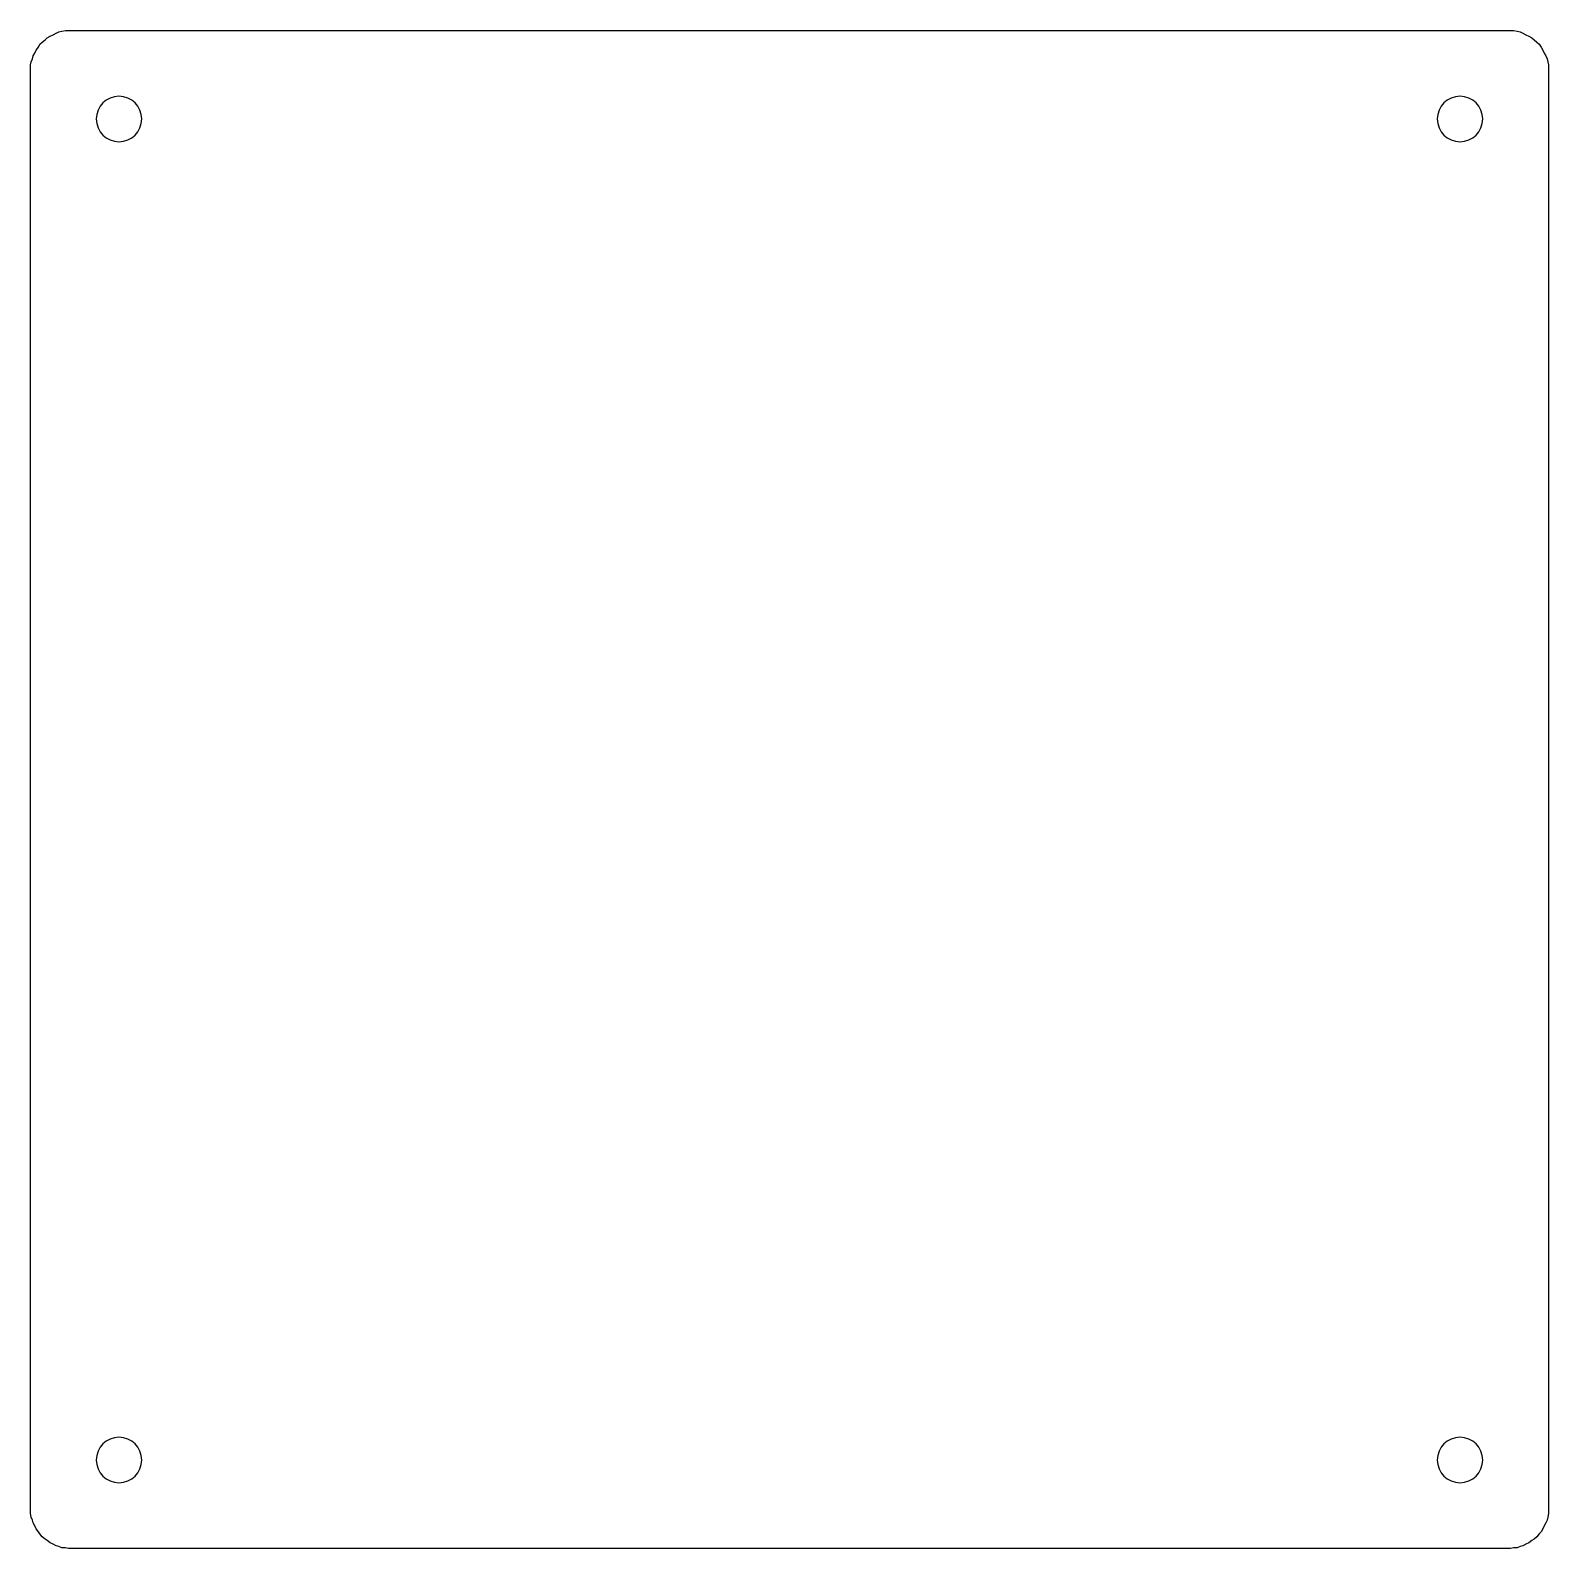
# Model space of a CAD drawing. Header units: inches. Extents: x 4.49 to 7.37, y -7.35 to -4.47.
import ezdxf

# ---------------------------------------------------------------- set-up
doc = ezdxf.new("R2010")
doc.units = ezdxf.units.IN
doc.header["$MEASUREMENT"] = 0
doc.layers.add('Layer 1', color=7, linetype='Continuous')

msp = doc.modelspace()

# ---------------------------------------------------------------- linework, layer by layer
at = {"layer": 'Layer 1', "color": 177, "lineweight": 25, "true_color": 0x2a388f}
msp.add_lwpolyline([(7.2895, -4.4742), (7.295, -4.4742), (7.3006, -4.4742), (7.3075, -4.4756), (7.3131, -4.477), (7.3186, -4.4797), (7.3242, -4.4825), (7.3297, -4.4853), (7.3353, -4.4881), (7.3395, -4.4922), (7.345, -4.4964), (7.3492, -4.5006), (7.3534, -4.5061), (7.3561, -4.5117), (7.3589, -4.5172), (7.3617, -4.5228), (7.3645, -4.5284), (7.3659, -4.5339), (7.3672, -4.5395), (7.3672, -4.5464), (7.3672, -4.552), (7.3672, -7.2742), (7.3672, -7.2811), (7.3672, -7.2867), (7.3659, -7.2936), (7.3645, -7.2992), (7.3617, -7.3047), (7.3589, -7.3103), (7.3561, -7.3159), (7.3534, -7.3214), (7.3492, -7.3256), (7.345, -7.3311), (7.3395, -7.3353), (7.3353, -7.3381), (7.3297, -7.3422), (7.3242, -7.345), (7.3186, -7.3478), (7.3131, -7.3492), (7.3075, -7.352), (7.3006, -7.352), (7.295, -7.3534), (7.2895, -7.3534), (4.5659, -7.3534), (4.5603, -7.3534), (4.5547, -7.352), (4.5478, -7.352), (4.5422, -7.3492), (4.5367, -7.3478), (4.5311, -7.345), (4.5256, -7.3422), (4.52, -7.3381), (4.5159, -7.3353), (4.5103, -7.3311), (4.5061, -7.3256), (4.5034, -7.3214), (4.4992, -7.3159), (4.4964, -7.3103), (4.4936, -7.3047), (4.4922, -7.2992), (4.4895, -7.2936), (4.4881, -7.2867), (4.4881, -7.2811), (4.4881, -7.2742), (4.4881, -4.552), (4.4881, -4.5464), (4.4881, -4.5395), (4.4895, -4.5339), (4.4922, -4.5284), (4.4936, -4.5228), (4.4964, -4.5172), (4.4992, -4.5117), (4.5034, -4.5061), (4.5061, -4.5006), (4.5103, -4.4964), (4.5159, -4.4922), (4.52, -4.4881), (4.5256, -4.4853), (4.5311, -4.4825), (4.5367, -4.4797), (4.5422, -4.477), (4.5478, -4.4756), (4.5547, -4.4742), (4.5603, -4.4742), (4.5659, -4.4742), (7.2895, -4.4742)], dxfattribs=at)
for points in [[(4.6561, -4.5992), (4.6799, -4.5992), (4.6992, -4.6185), (4.6992, -4.6422), (4.6992, -4.666), (4.6799, -4.6853), (4.6561, -4.6853), (4.6324, -4.6853), (4.6131, -4.666), (4.6131, -4.6422), (4.6131, -4.6185), (4.6324, -4.5992), (4.6561, -4.5992)], [(7.1992, -4.5992), (7.223, -4.5992), (7.2422, -4.6185), (7.2422, -4.6422), (7.2422, -4.666), (7.223, -4.6853), (7.1992, -4.6853), (7.1754, -4.6853), (7.1561, -4.666), (7.1561, -4.6422), (7.1561, -4.6185), (7.1754, -4.5992), (7.1992, -4.5992)], [(4.6561, -7.1422), (4.6799, -7.1422), (4.6992, -7.1615), (4.6992, -7.1853), (4.6992, -7.2091), (4.6799, -7.2284), (4.6561, -7.2284), (4.6324, -7.2284), (4.6131, -7.2091), (4.6131, -7.1853), (4.6131, -7.1615), (4.6324, -7.1422), (4.6561, -7.1422)], [(7.1992, -7.1422), (7.223, -7.1422), (7.2422, -7.1615), (7.2422, -7.1853), (7.2422, -7.2091), (7.223, -7.2284), (7.1992, -7.2284), (7.1754, -7.2284), (7.1561, -7.2091), (7.1561, -7.1853), (7.1561, -7.1615), (7.1754, -7.1422), (7.1992, -7.1422)]]:
    msp.add_open_spline(points, degree=3, knots=[0, 0, 0, 0, 1, 1, 1, 2, 2, 2, 3, 3, 3, 4, 4, 4, 4], dxfattribs=at)

doc.saveas('drawing.dxf')
